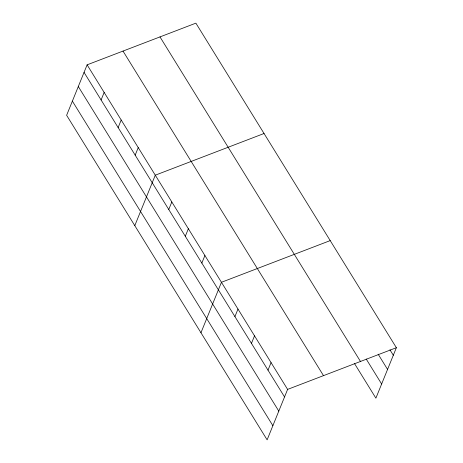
<?xml version="1.0" encoding="UTF-8"?>
<svg xmlns="http://www.w3.org/2000/svg" width="463" height="463" viewBox="0 0 463 463"><rect width="100%" height="100%" fill="white"/><g stroke="black" fill="none" stroke-linecap="round" stroke-linejoin="round"><path stroke-width="0.69" d="M87.113 64.837L66.626 115.293L267.122 439.85L287.61 389.395L396.374 347.707L195.878 23.15L87.113 64.837L287.61 389.395M101.09 99.967L104.158 92.426M118.134 127.556L121.196 120.015M135.179 155.146L138.24 147.599M134.791 225.643L155.279 175.188L264.049 133.5M168.758 209.507L171.819 201.966M185.298 236.28L188.36 228.739M201.839 263.059L204.901 255.518M200.959 332.747L221.441 282.291L330.212 240.604M234.92 316.611L237.982 309.07M251.461 343.384L254.523 335.843M268.002 370.163L271.063 362.622M396.374 347.707L375.887 398.163L354.461 363.472M389.927 349.773L393.313 355.248M378.161 354.195L387.56 369.41M366.227 359.051L381.639 384.001M159.99 36.907L360.48 361.464M123.008 51.08L323.498 375.638M84.052 72.384L284.542 396.936M78.299 86.54L278.795 411.098M72.378 101.131L272.869 425.688"/></g></svg>
